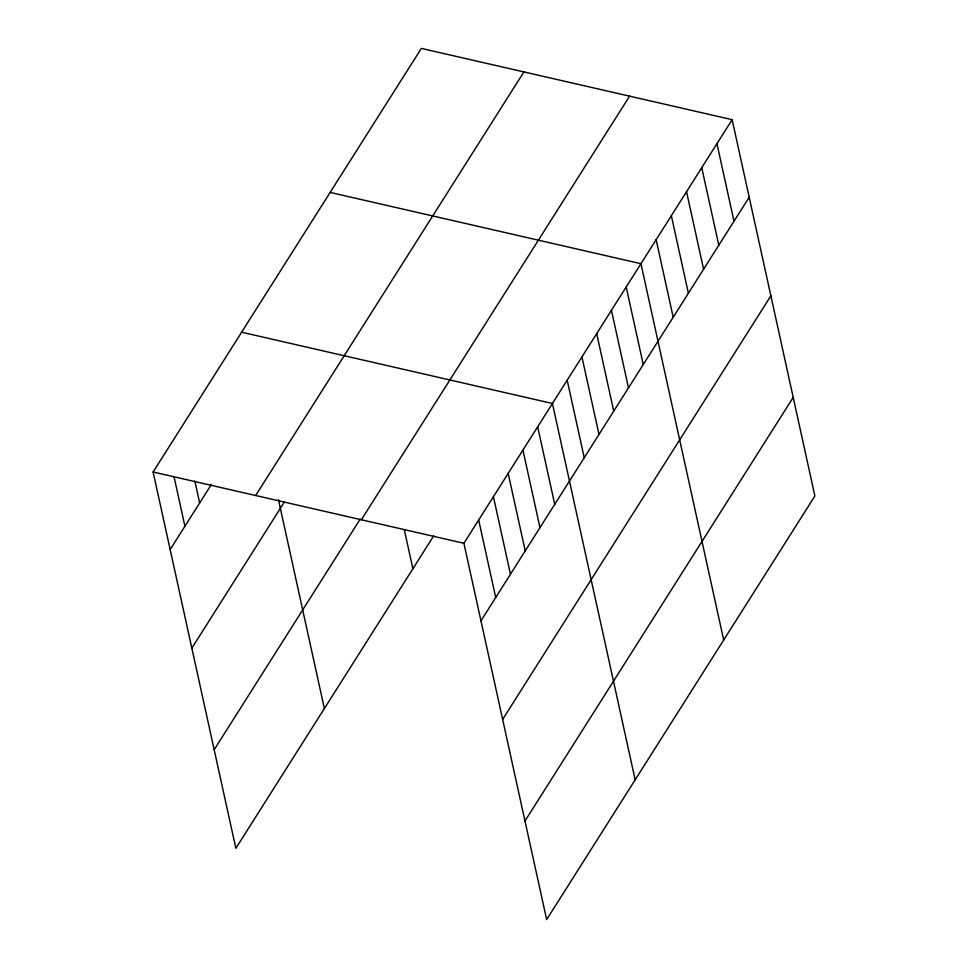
<?xml version="1.0" encoding="UTF-8"?>
<svg xmlns="http://www.w3.org/2000/svg" width="968" height="968" viewBox="0 0 968 968"><rect width="100%" height="100%" fill="white"/><g stroke="black" fill="none" stroke-linecap="round" stroke-linejoin="round"><path stroke-width="1.45" d="M433.688 535.897L235.853 848.319L153.113 471.997L421.346 48.4L732.147 119.681L814.887 496.003L546.654 919.6L463.914 543.278L732.147 119.681M170.162 549.546L211.314 484.557M255.673 495.519L523.906 71.922M191.846 648.136L284.241 502.223M214.17 749.728L360.156 519.199M361.354 519.755L629.587 96.159M480.963 620.827L749.196 197.23M502.646 719.418L770.879 295.821M524.971 821.009L793.203 397.4M330.149 192.426L640.949 263.707L723.689 640.029M241.625 332.206L552.425 403.487L635.165 779.809M153.113 471.997L463.914 543.278M716.949 143.688L733.998 221.224M701.752 167.682L718.8 245.231M686.542 191.688L703.591 269.237M671.344 215.695L688.393 293.243M656.147 239.701L673.196 317.25M626.199 287L643.248 364.549M611.437 310.292L628.486 387.841M596.687 333.597L613.736 411.146M581.937 356.889L598.986 434.438M567.188 380.194L584.236 457.743M537.676 426.791L554.724 504.328M522.926 450.084L539.975 527.633M508.176 473.388L525.225 550.925M493.414 496.681L510.475 574.23M478.664 519.973L495.713 597.522M404.285 529.593L412.888 568.748M278.445 499.657L324.365 708.54M194.846 480.999L199.674 502.949M173.974 476.498L184.912 526.241"/></g></svg>
